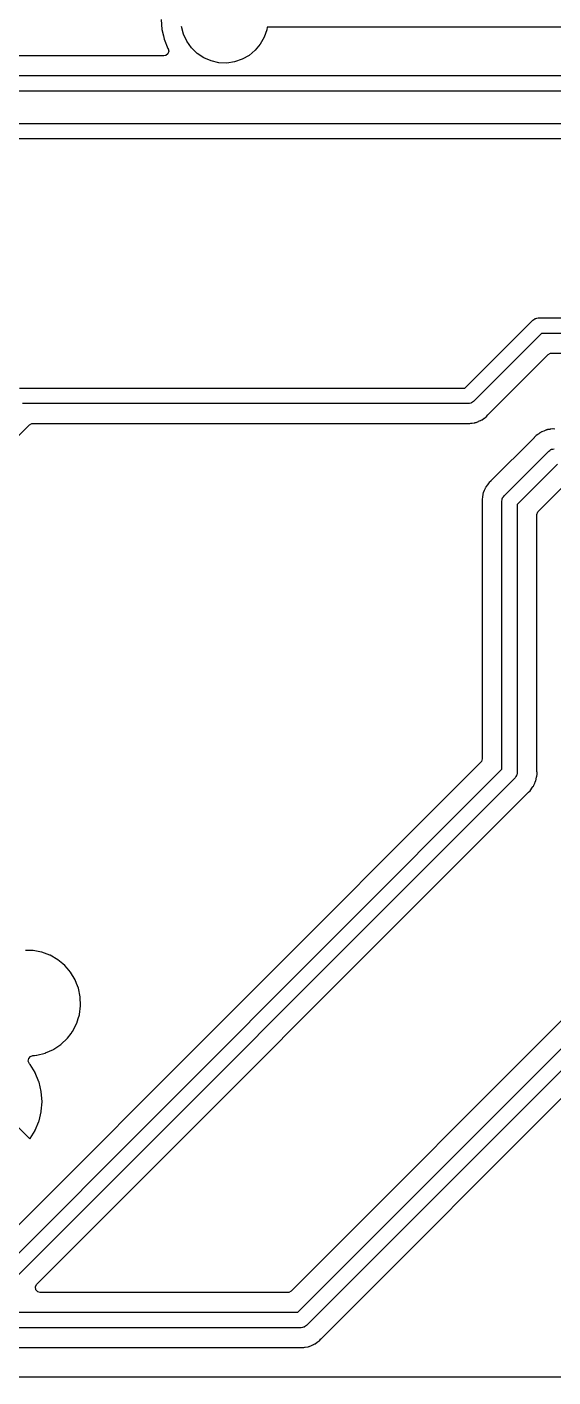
# Model space of a CAD drawing. Extents: x 3.12 to 9.98, y -5.38 to -1.32.
# Drawn here: x 6.199 to 6.734, y -5.38 to -4.008 of the extents above; entities that cross this region are included whole.
import ezdxf

# ---------------------------------------------------------------- set-up
doc = ezdxf.new("R2010")
doc.units = 0
doc.header["$MEASUREMENT"] = 0
doc.layers.add('BLACK', color=7, linetype='CONTINUOUS')

msp = doc.modelspace()

# ---------------------------------------------------------------- linework, layer by layer
at = {"layer": 'BLACK', "linetype": 'CONTINUOUS'}
for p, q in [((6.33553, -4), (6.33633, -4.01009)), ((6.35829, -4.01477), (6.35629, -4.00692)), ((6.33633, -4.01009), (6.33637, -4.01027)), ((6.33637, -4.01027), (6.33637, -4.01027)), ((6.33637, -4.01027), (6.33786, -4.01647)), ((6.33786, -4.01647), (6.33869, -4.01992)), ((6.33869, -4.01992), (6.34256, -4.02927)), ((6.36168, -4.02212), (6.35829, -4.01477)), ((6.44042, -4.018), (6.43647, -4.02506)), ((6.44303, -4.01033), (6.44042, -4.018)), ((6.44338, -4.00787), (6.44303, -4.01033)), ((7.49674, -4.00787), (6.44338, -4.00787)), ((6.34254, -4.03479), (6.34039, -4.03657)), ((6.34339, -4.03213), (6.34254, -4.03479)), ((6.34256, -4.02927), (6.34266, -4.02943)), ((6.34266, -4.02943), (6.34275, -4.02961)), ((6.34275, -4.02961), (6.34271, -4.02963)), ((6.34271, -4.02963), (6.34339, -4.03213)), ((6.36635, -4.02874), (6.36168, -4.02212)), ((6.37215, -4.03439), (6.36635, -4.02874)), ((6.37889, -4.03889), (6.37215, -4.03439)), ((6.43129, -4.03129), (6.42506, -4.03647)), ((6.43647, -4.02506), (6.43129, -4.03129)), ((6.33843, -4.03698), (5.99691, -4.03698)), ((6.34039, -4.03657), (6.33843, -4.03698)), ((6.38633, -4.04208), (6.37889, -4.03889)), ((6.39422, -4.04387), (6.38633, -4.04208)), ((6.40232, -4.04419), (6.39422, -4.04387)), ((6.41033, -4.04303), (6.40232, -4.04419)), ((6.418, -4.04042), (6.41033, -4.04303)), ((6.42506, -4.03647), (6.418, -4.04042)), ((5.98656, -4.057), (7.43244, -4.057)), ((7.42916, -4.07275), (5.98328, -4.07275)), ((5.91675, -4.10561), (7.3062, -4.10561)), ((7.30292, -4.12136), (5.91347, -4.12136)), ((6.64471, -4.37473), (6.71374, -4.3057)), ((6.71374, -4.3057), (6.71486, -4.305)), ((6.71486, -4.305), (6.71589, -4.30418)), ((6.71589, -4.30418), (6.71633, -4.30408)), ((6.71633, -4.30408), (6.71671, -4.30384)), ((6.71671, -4.30384), (6.71802, -4.30369)), ((6.71802, -4.30369), (6.7193, -4.3034)), ((6.7193, -4.3034), (7.09216, -4.3034)), ((6.72256, -4.31915), (6.65353, -4.38818)), ((7.09542, -4.31915), (6.72256, -4.31915)), ((6.66838, -4.40164), (6.7294, -4.34062)), ((6.7294, -4.34062), (6.73186, -4.33928)), ((6.73186, -4.33928), (6.73291, -4.33917)), ((6.73291, -4.33917), (6.81638, -4.33917)), ((6.19139, -4.37473), (6.64471, -4.37473)), ((6.64797, -4.39048), (6.19466, -4.39048)), ((6.64925, -4.39019), (6.64797, -4.39048)), ((6.65056, -4.39004), (6.64925, -4.39019)), ((6.65094, -4.3898), (6.65056, -4.39004)), ((6.65138, -4.3897), (6.65094, -4.3898)), ((6.65241, -4.38888), (6.65138, -4.3897)), ((6.65353, -4.38818), (6.65241, -4.38888)), ((6.66227, -4.40679), (6.66427, -4.40526)), ((6.66427, -4.40526), (6.66448, -4.40511)), ((6.66448, -4.40511), (6.66631, -4.40385)), ((6.66631, -4.40385), (6.66655, -4.40368)), ((6.66631, -4.40385), (6.66631, -4.40385)), ((6.66655, -4.40368), (6.66678, -4.40343)), ((6.66678, -4.40343), (6.66818, -4.40185)), ((6.66818, -4.40185), (6.66838, -4.40164)), ((5.81621, -4.79723), (6.2015, -4.41195)), ((6.2015, -4.41195), (6.20395, -4.41061)), ((6.20395, -4.41061), (6.205, -4.4105)), ((6.205, -4.4105), (6.64683, -4.4105)), ((6.64683, -4.4105), (6.64717, -4.41051)), ((6.64717, -4.41051), (6.64914, -4.41065)), ((6.64914, -4.41065), (6.64914, -4.41065)), ((6.64914, -4.41065), (6.64944, -4.41067)), ((6.64944, -4.41067), (6.64973, -4.41061)), ((6.64973, -4.41061), (6.65078, -4.41043)), ((6.64973, -4.41061), (6.64973, -4.41061)), ((6.65078, -4.41043), (6.65192, -4.41023)), ((6.65192, -4.41023), (6.65218, -4.4102)), ((6.65218, -4.4102), (6.65467, -4.40989)), ((6.65467, -4.40989), (6.65495, -4.40979)), ((6.65495, -4.40979), (6.65505, -4.40976)), ((6.65505, -4.40976), (6.6557, -4.40959)), ((6.6557, -4.40959), (6.6558, -4.40956)), ((6.6558, -4.40956), (6.65609, -4.40951)), ((6.65609, -4.40951), (6.65839, -4.40849)), ((6.65839, -4.40849), (6.65864, -4.4084)), ((6.65864, -4.4084), (6.66071, -4.40761)), ((6.66071, -4.40761), (6.66099, -4.40751)), ((6.66071, -4.40761), (6.66071, -4.40761)), ((6.66099, -4.40751), (6.66123, -4.40734)), ((6.66123, -4.40734), (6.66133, -4.40729)), ((6.66133, -4.40729), (6.66191, -4.40696)), ((6.66191, -4.40696), (6.662, -4.40691)), ((6.662, -4.40691), (6.66227, -4.40679)), ((6.72485, -4.41842), (6.72278, -4.41921)), ((6.72509, -4.41832), (6.72485, -4.41842)), ((6.72712, -4.41743), (6.72509, -4.41832)), ((6.72739, -4.41731), (6.72712, -4.41743)), ((6.72712, -4.41743), (6.72712, -4.41743)), ((6.72769, -4.41726), (6.72739, -4.41731)), ((6.72779, -4.41723), (6.72769, -4.41726)), ((6.72843, -4.41706), (6.72779, -4.41723)), ((6.72853, -4.41703), (6.72843, -4.41706)), ((6.72881, -4.41692), (6.72853, -4.41703)), ((6.73131, -4.41662), (6.72881, -4.41692)), ((6.73157, -4.41658), (6.73131, -4.41662)), ((6.73404, -4.41615), (6.73157, -4.41658)), ((6.73434, -4.41617), (6.73404, -4.41615)), ((6.73632, -4.41631), (6.73434, -4.41617)), ((6.73434, -4.41617), (6.73434, -4.41617)), ((6.71511, -4.42517), (6.6712, -4.46908)), ((6.7153, -4.42497), (6.71511, -4.42517)), ((6.71673, -4.42336), (6.7153, -4.42497)), ((6.71693, -4.42314), (6.71673, -4.42336)), ((6.71673, -4.42336), (6.71673, -4.42336)), ((6.71718, -4.42297), (6.71693, -4.42314)), ((6.71901, -4.42171), (6.71718, -4.42297)), ((6.71718, -4.42297), (6.71718, -4.42297)), ((6.71922, -4.42156), (6.71901, -4.42171)), ((6.71975, -4.42115), (6.71922, -4.42156)), ((6.72097, -4.42021), (6.71975, -4.42115)), ((6.72121, -4.42003), (6.72097, -4.42021)), ((6.72097, -4.42021), (6.72097, -4.42021)), ((6.72149, -4.41991), (6.72121, -4.42003)), ((6.72158, -4.41985), (6.72149, -4.41991)), ((6.72216, -4.41953), (6.72158, -4.41985)), ((6.72225, -4.41948), (6.72216, -4.41953)), ((6.7225, -4.41931), (6.72225, -4.41948)), ((6.72278, -4.41921), (6.7225, -4.41931)), ((6.72278, -4.41921), (6.72278, -4.41921)), ((6.68455, -4.48404), (6.72996, -4.43863)), ((6.72996, -4.43863), (6.73107, -4.43794)), ((6.73107, -4.43794), (6.7321, -4.43712)), ((6.7321, -4.43712), (6.73254, -4.43702)), ((6.73254, -4.43702), (6.73293, -4.43678)), ((6.73293, -4.43678), (6.73423, -4.43663)), ((6.73423, -4.43663), (6.73552, -4.43634)), ((6.73878, -4.45209), (6.698, -4.49287)), ((6.66764, -4.47307), (6.66609, -4.47505)), ((6.66779, -4.47286), (6.66764, -4.47307)), ((6.66851, -4.47184), (6.66779, -4.47286)), ((6.66924, -4.4708), (6.66851, -4.47184)), ((6.67096, -4.46931), (6.66924, -4.4708)), ((6.6712, -4.46908), (6.67096, -4.46931)), ((6.71947, -4.49971), (6.74562, -4.47356)), ((6.66254, -4.48537), (6.66208, -4.48784)), ((6.66258, -4.48511), (6.66254, -4.48537)), ((6.66287, -4.48291), (6.66258, -4.48511)), ((6.66291, -4.48262), (6.66287, -4.48291)), ((6.66287, -4.48291), (6.66287, -4.48291)), ((6.66301, -4.48234), (6.66291, -4.48262)), ((6.66304, -4.48224), (6.66301, -4.48234)), ((6.66322, -4.4816), (6.66304, -4.48224)), ((6.66325, -4.4815), (6.66322, -4.4816)), ((6.66331, -4.4812), (6.66325, -4.4815)), ((6.66434, -4.47891), (6.66331, -4.4812)), ((6.66444, -4.47867), (6.66434, -4.47891)), ((6.66525, -4.47661), (6.66444, -4.47867)), ((6.66536, -4.47633), (6.66525, -4.47661)), ((6.66525, -4.47661), (6.66525, -4.47661)), ((6.66553, -4.47608), (6.66536, -4.47633)), ((6.66558, -4.47599), (6.66553, -4.47608)), ((6.66591, -4.47541), (6.66558, -4.47599)), ((6.66596, -4.47532), (6.66591, -4.47541)), ((6.66609, -4.47505), (6.66596, -4.47532)), ((6.68254, -4.48831), (6.68269, -4.487)), ((6.68269, -4.487), (6.68293, -4.48662)), ((6.68293, -4.48662), (6.68303, -4.48618)), ((6.68303, -4.48618), (6.68385, -4.48515)), ((6.68385, -4.48515), (6.68455, -4.48404)), ((6.66208, -4.48784), (6.6621, -4.48814)), ((6.6621, -4.48814), (6.6621, -4.48814)), ((6.6621, -4.48814), (6.66222, -4.49029)), ((6.66222, -4.49029), (6.66223, -4.49058)), ((6.66223, -4.49058), (6.66223, -4.7516)), ((6.68225, -4.48959), (6.68254, -4.48831)), ((6.68225, -4.76195), (6.68225, -4.48959)), ((6.698, -4.49287), (6.698, -4.76523)), ((6.71801, -4.50321), (6.7188, -4.50053)), ((6.7188, -4.50053), (6.71947, -4.49971)), ((6.71801, -4.76424), (6.71801, -4.50321)), ((6.66077, -4.75511), (6.15706, -5.25883)), ((6.1639, -5.2803), (6.68225, -4.76195)), ((6.66144, -4.75429), (6.66077, -4.75511)), ((6.66223, -4.7516), (6.66144, -4.75429)), ((6.69569, -4.77078), (6.17272, -5.29375)), ((6.69639, -4.76967), (6.69569, -4.77078)), ((6.69721, -4.76864), (6.69639, -4.76967)), ((6.69731, -4.7682), (6.69721, -4.76864)), ((6.69755, -4.76781), (6.69731, -4.7682)), ((6.6977, -4.76651), (6.69755, -4.76781)), ((6.698, -4.76523), (6.6977, -4.76651)), ((6.7158, -4.77615), (6.7159, -4.77591)), ((6.7159, -4.77591), (6.71615, -4.77534)), ((6.71615, -4.77534), (6.71693, -4.77361)), ((6.71693, -4.77361), (6.71699, -4.77332)), ((6.71699, -4.77332), (6.71702, -4.77322)), ((6.71702, -4.77322), (6.7172, -4.77258)), ((6.7172, -4.77258), (6.71723, -4.77248)), ((6.71723, -4.77248), (6.71734, -4.7722)), ((6.71734, -4.7722), (6.71767, -4.76971)), ((6.71767, -4.76971), (6.71771, -4.76945)), ((6.71771, -4.76945), (6.71811, -4.76727)), ((6.71802, -4.76453), (6.71801, -4.76424)), ((6.71807, -4.76541), (6.71802, -4.76453)), ((6.71816, -4.76698), (6.71807, -4.76541)), ((6.71811, -4.76727), (6.71816, -4.76698)), ((6.20914, -5.28564), (6.70904, -4.78574)), ((6.70904, -4.78574), (6.70929, -4.78551)), ((6.70929, -4.78551), (6.7093, -4.7855)), ((6.7093, -4.7855), (6.711, -4.78401)), ((6.711, -4.78401), (6.71245, -4.78196)), ((6.71245, -4.78196), (6.7126, -4.78175)), ((6.7126, -4.78175), (6.71397, -4.78)), ((6.71397, -4.78), (6.71416, -4.77977)), ((6.71416, -4.77977), (6.71428, -4.7795)), ((6.71428, -4.7795), (6.71433, -4.77941)), ((6.71433, -4.77941), (6.71466, -4.77883)), ((6.71466, -4.77883), (6.71471, -4.77873)), ((6.71471, -4.77873), (6.71488, -4.77849)), ((6.71488, -4.77849), (6.7158, -4.77615)), ((6.2041, -4.94648), (6.19772, -4.94648)), ((6.20416, -4.94648), (6.2041, -4.94648)), ((6.20436, -4.94649), (6.20416, -4.94648)), ((6.20416, -4.94648), (6.20416, -4.94648)), ((6.20505, -4.94653), (6.20436, -4.94649)), ((6.20522, -4.94655), (6.20505, -4.94653)), ((6.21379, -4.9481), (6.20522, -4.94655)), ((6.20522, -4.94655), (6.20522, -4.94655)), ((6.21399, -4.94814), (6.21379, -4.9481)), ((6.21379, -4.9481), (6.21379, -4.9481)), ((6.21419, -4.94821), (6.21399, -4.94814)), ((6.22233, -4.95117), (6.21419, -4.94821)), ((6.21419, -4.94821), (6.21419, -4.94821)), ((6.22253, -4.95124), (6.22233, -4.95117)), ((6.22233, -4.95117), (6.22233, -4.95117)), ((6.23042, -4.95573), (6.22253, -4.95124)), ((6.23059, -4.95587), (6.23042, -4.95573)), ((6.23564, -4.96001), (6.23059, -4.95587)), ((6.23059, -4.95587), (6.23059, -4.95587)), ((6.23745, -4.96149), (6.23564, -4.96001)), ((6.23758, -4.96165), (6.23745, -4.96149)), ((6.23998, -4.96441), (6.23758, -4.96165)), ((6.23758, -4.96165), (6.23758, -4.96165)), ((6.2434, -4.96835), (6.23998, -4.96441)), ((6.79703, -4.96352), (6.4679, -5.29265)), ((6.24811, -4.97612), (6.2434, -4.96835)), ((6.24956, -4.97979), (6.24811, -4.97612)), ((6.25056, -4.98231), (6.24956, -4.97979)), ((6.47474, -5.31413), (6.8185, -4.97036)), ((6.25145, -4.98456), (6.25056, -4.98231)), ((6.25331, -4.99345), (6.25145, -4.98456)), ((6.25365, -5.00253), (6.25331, -4.99345)), ((6.8185, -4.99263), (6.48356, -5.32758)), ((6.25246, -5.01153), (6.25365, -5.00253)), ((6.24783, -5.02402), (6.24967, -5.0204)), ((6.24967, -5.0204), (6.24977, -5.02021)), ((6.24967, -5.0204), (6.24967, -5.0204)), ((6.24977, -5.02021), (6.25125, -5.01544)), ((6.25125, -5.01544), (6.2524, -5.01174)), ((6.2524, -5.01173), (6.25246, -5.01153)), ((6.2524, -5.01174), (6.2524, -5.01173)), ((6.23366, -5.04186), (6.24023, -5.03559)), ((6.24023, -5.03559), (6.24388, -5.03068)), ((6.24388, -5.03068), (6.24553, -5.02847)), ((6.24553, -5.02847), (6.24565, -5.0283)), ((6.24553, -5.02847), (6.24553, -5.02847)), ((6.24565, -5.0283), (6.24783, -5.02402)), ((6.21803, -5.05058), (6.22593, -5.04702)), ((6.22593, -5.04702), (6.22612, -5.04693)), ((6.22612, -5.04693), (6.2263, -5.04682)), ((6.2263, -5.04682), (6.23053, -5.04396)), ((6.2263, -5.04682), (6.2263, -5.04682)), ((6.23053, -5.04396), (6.23366, -5.04186)), ((6.49841, -5.34104), (6.79913, -5.04031)), ((6.20043, -5.05891), (6.20085, -5.05614)), ((6.20158, -5.06146), (6.20043, -5.05891)), ((6.20085, -5.05614), (6.2027, -5.05405)), ((6.20201, -5.06197), (6.20158, -5.06146)), ((6.20224, -5.06228), (6.20201, -5.06197)), ((6.20732, -5.07057), (6.20224, -5.06228)), ((6.2027, -5.05405), (6.20493, -5.05329)), ((6.20493, -5.05329), (6.20657, -5.05316)), ((6.20657, -5.05316), (6.20884, -5.05296)), ((6.20884, -5.05296), (6.20905, -5.05295)), ((6.20884, -5.05296), (6.20884, -5.05296)), ((6.20905, -5.05295), (6.20925, -5.05289)), ((6.20925, -5.05289), (6.21764, -5.05072)), ((6.20925, -5.05289), (6.20925, -5.05289)), ((6.21764, -5.05072), (6.21784, -5.05066)), ((6.21764, -5.05072), (6.21764, -5.05072)), ((6.21784, -5.05066), (6.21803, -5.05058)), ((6.21803, -5.05058), (6.21803, -5.05058)), ((6.2075, -5.07092), (6.20732, -5.07057)), ((6.21122, -5.0799), (6.2075, -5.07092)), ((6.21134, -5.08027), (6.21122, -5.0799)), ((6.21361, -5.08973), (6.21134, -5.08027)), ((6.21367, -5.09011), (6.21361, -5.08973)), ((6.21443, -5.09981), (6.21367, -5.09011)), ((6.21367, -5.10989), (6.21443, -5.10019)), ((6.21443, -5.10019), (6.21443, -5.09981)), ((6.21134, -5.11973), (6.21361, -5.11027)), ((6.21361, -5.11027), (6.21367, -5.10989)), ((6.18745, -5.12331), (6.20158, -5.13744)), ((6.20232, -5.13759), (6.20732, -5.12943)), ((6.20732, -5.12943), (6.2075, -5.12908)), ((6.2075, -5.12908), (6.21122, -5.1201)), ((6.21122, -5.1201), (6.21134, -5.11973)), ((6.20158, -5.13744), (6.20212, -5.13773)), ((6.20212, -5.13773), (6.20232, -5.13759)), ((6.20774, -5.28844), (6.2089, -5.2859)), ((6.20814, -5.29121), (6.20774, -5.28844)), ((6.20997, -5.29332), (6.20814, -5.29121)), ((6.2089, -5.2859), (6.20914, -5.28564)), ((6.21265, -5.29411), (6.20997, -5.29332)), ((6.46439, -5.29411), (6.21265, -5.29411)), ((6.46544, -5.29399), (6.46439, -5.29411)), ((6.4679, -5.29265), (6.46544, -5.29399)), ((5.79441, -5.31413), (6.47474, -5.31413)), ((6.478, -5.32988), (5.79113, -5.32988)), ((6.47928, -5.32958), (6.478, -5.32988)), ((6.48059, -5.32944), (6.47928, -5.32958)), ((6.48097, -5.3292), (6.48059, -5.32944)), ((6.48141, -5.3291), (6.48097, -5.3292)), ((6.48244, -5.32828), (6.48141, -5.3291)), ((6.48356, -5.32758), (6.48244, -5.32828)), ((5.79212, -5.3499), (6.47686, -5.3499)), ((6.47686, -5.3499), (6.4772, -5.34991)), ((6.4772, -5.34991), (6.47917, -5.35004)), ((6.47917, -5.35004), (6.47917, -5.35004)), ((6.47917, -5.35004), (6.47947, -5.35006)), ((6.47947, -5.35006), (6.47976, -5.35001)), ((6.47976, -5.35001), (6.48081, -5.34983)), ((6.47976, -5.35001), (6.47976, -5.35001)), ((6.48081, -5.34983), (6.48195, -5.34963)), ((6.48195, -5.34963), (6.4822, -5.34959)), ((6.4822, -5.34959), (6.4847, -5.34929)), ((6.4847, -5.34929), (6.48498, -5.34918)), ((6.48498, -5.34918), (6.48508, -5.34916)), ((6.48508, -5.34916), (6.48573, -5.34898)), ((6.48573, -5.34898), (6.48583, -5.34895)), ((6.48583, -5.34895), (6.48612, -5.3489)), ((6.48612, -5.3489), (6.48842, -5.34789)), ((6.48842, -5.34789), (6.48866, -5.34779)), ((6.48866, -5.34779), (6.49074, -5.34701)), ((6.49074, -5.34701), (6.49102, -5.3469)), ((6.49074, -5.34701), (6.49074, -5.34701)), ((6.49102, -5.3469), (6.49126, -5.34673)), ((6.49126, -5.34673), (6.49136, -5.34668)), ((6.49136, -5.34668), (6.49194, -5.34636)), ((6.49194, -5.34636), (6.49203, -5.34631)), ((6.49203, -5.34631), (6.4923, -5.34619)), ((6.4923, -5.34619), (6.4943, -5.34466)), ((6.4943, -5.34466), (6.49451, -5.3445)), ((6.49451, -5.3445), (6.49633, -5.34325)), ((6.49633, -5.34325), (6.49658, -5.34308)), ((6.49633, -5.34325), (6.49633, -5.34325)), ((6.49658, -5.34308), (6.49821, -5.34125)), ((6.49821, -5.34125), (6.49841, -5.34104)), ((9.68965, -5.37998), (3.41035, -5.37998))]:
    msp.add_line(p, q, dxfattribs=at)

doc.saveas('drawing.dxf')
